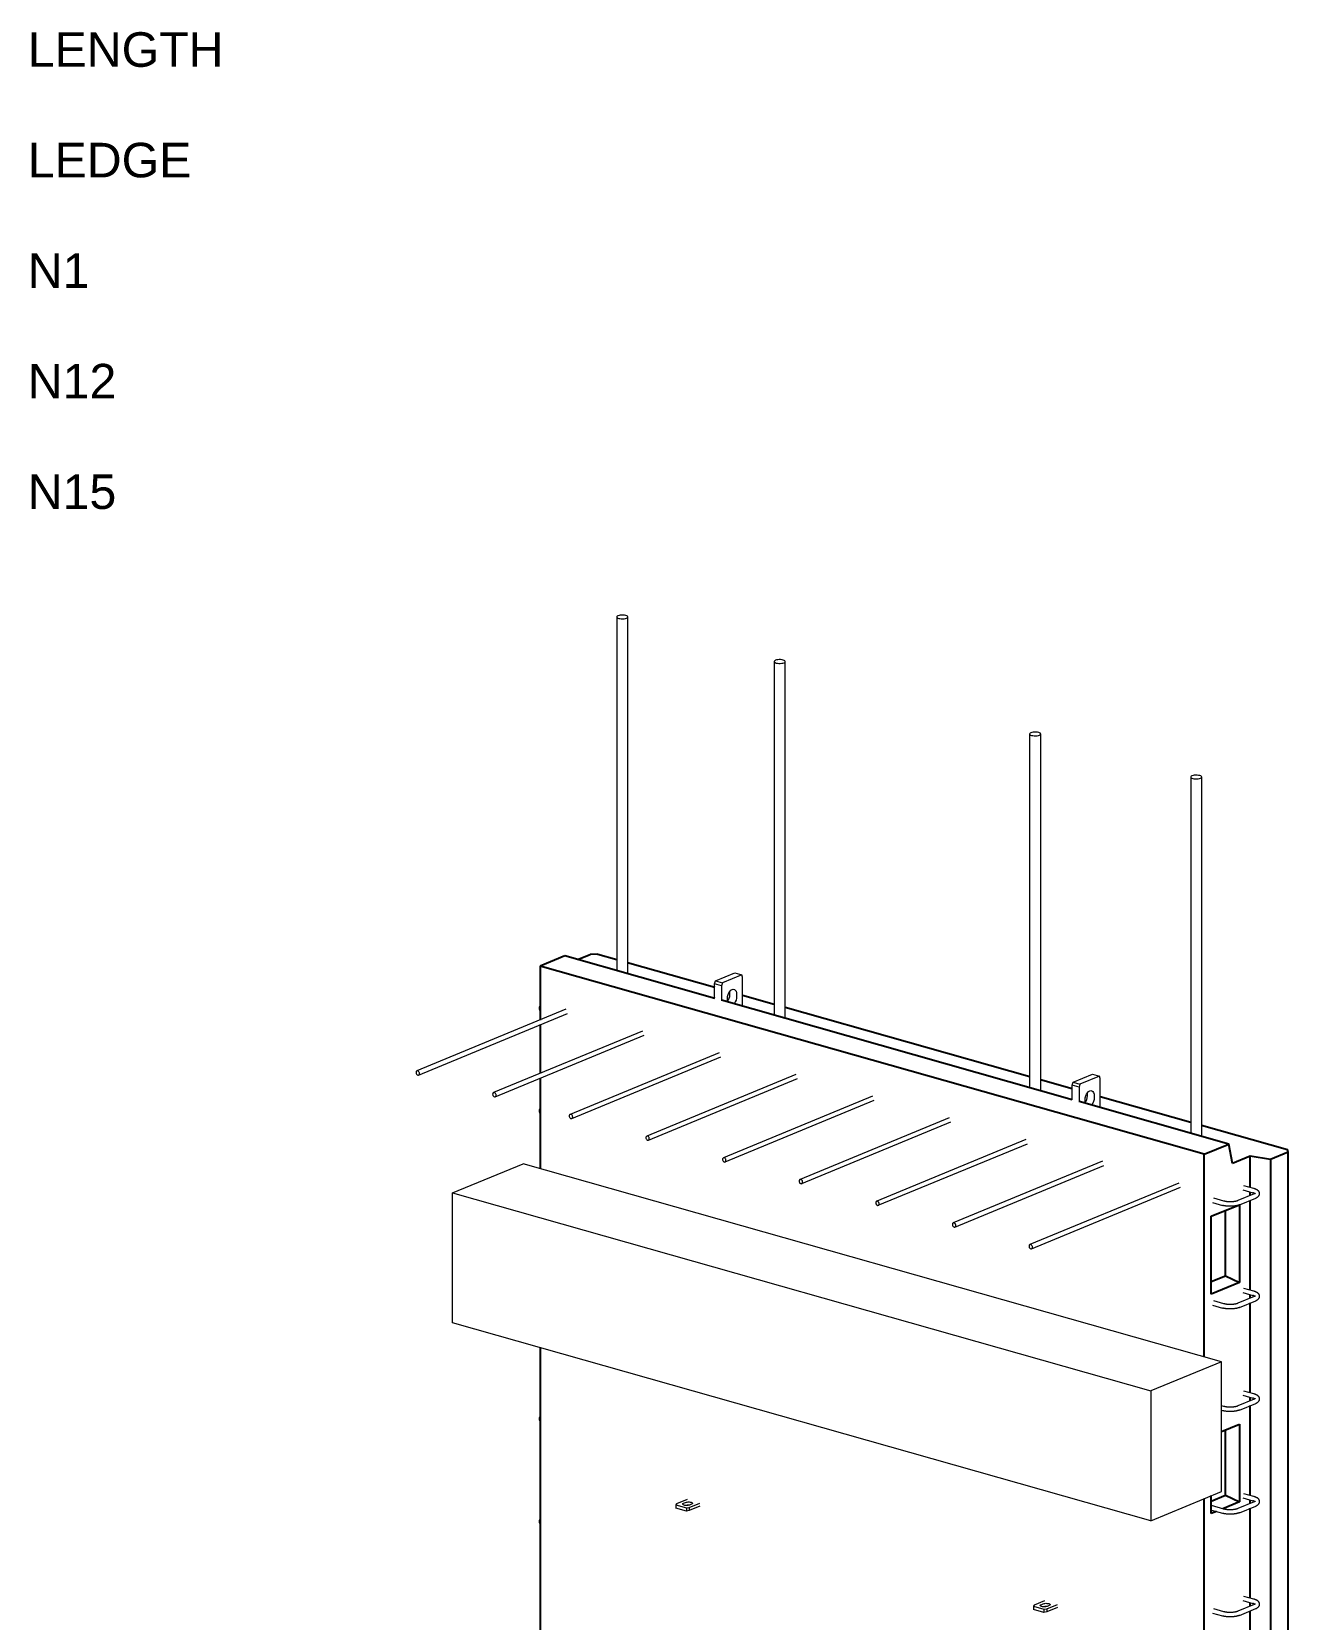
# Model space of a CAD drawing. Header units: millimetres. Extents: x -8857 to 4375, y 1067 to 18539.
# Drawn here: x -2409 to -135, y 11276 to 14148 of the extents above; entities that cross this region are included whole.
import ezdxf

# ---------------------------------------------------------------- set-up
doc = ezdxf.new("R2010")
doc.units = ezdxf.units.MM
for name, color, linetype, lineweight in [('A-GENM', 13, 'Continuous', 18), ('A-WALL', 113, 'Continuous', 25), ('G-ANNO-TEXT', 231, 'Continuous', 9), ('S-BEAM', 12, 'Continuous', 18), ('S-RBAR', 171, 'Continuous', 18)]:
    doc.layers.add(name, color=color, linetype=linetype, lineweight=lineweight)
doc.styles.add('Arial', font='arial.ttf', dxfattribs={"height": 62.5})

# ---------------------------------------------------------------- blocks, each defined once
blk = doc.blocks.new('Rebar Bar - Part 3166313199-431004-3D Ortho')
at = {"layer": 'S-RBAR'}
for p, q in [((3091.7, 12052.6), (3109.9, 12047.5)), ((3112, 12055.2), (3093.9, 12060.3))]:
    blk.add_line(p, q, dxfattribs=at)
blk = doc.blocks.new('Rebar Bar - Part 2227165887-431004-3D Ortho')
at = {"layer": 'S-RBAR'}
for points in [[(3114.3, 12045.4, 0), (3114.3, 12045.4, 0), (3114.2, 12045.5, 0), (3114.1, 12045.6, 0), (3113.9, 12045.8, 0), (3113.7, 12045.9, 0), (3113.5, 12046, 0), (3113.2, 12046.2, 0), (3112.9, 12046.4, 0), (3112.6, 12046.5, 0), (3112.2, 12046.7, 0), (3111.8, 12046.9, 0), (3111.3, 12047, 0), (3110.9, 12047.2, 0), (3110.4, 12047.3, 0), (3109.9, 12047.5, 0)], [(3115.1, 12038, 0), (3115.7, 12038.3, 0), (3116.3, 12038.5, 0), (3116.9, 12038.8, 0), (3117.4, 12039.1, 0), (3118, 12039.5, 0), (3118.5, 12039.8, 0), (3119, 12040.2, 0), (3119.5, 12040.6, 0), (3119.9, 12041, 0), (3120.4, 12041.5, 0), (3120.8, 12042, 0), (3121.1, 12042.5, 0), (3121.5, 12043.1, 0), (3121.8, 12043.7, 0), (3122, 12044.4, 0), (3122.1, 12045.1, 0), (3122.2, 12045.9, 0), (3122.2, 12046.6, 0), (3122.1, 12047.3, 0), (3121.9, 12048, 0), (3121.6, 12048.7, 0), (3121.3, 12049.3, 0), (3121, 12049.9, 0), (3120.6, 12050.4, 0), (3120.2, 12050.9, 0), (3119.7, 12051.3, 0), (3119.3, 12051.7, 0), (3118.8, 12052.1, 0), (3118.3, 12052.5, 0), (3117.8, 12052.8, 0), (3117.2, 12053.1, 0), (3116.7, 12053.4, 0), (3116.1, 12053.7, 0), (3115.5, 12054, 0), (3114.9, 12054.2, 0), (3114.2, 12054.5, 0), (3113.6, 12054.7, 0), (3112.9, 12054.9, 0), (3112.2, 12055.1, 0), (3112, 12055.2, 0)], [(3114.4, 12046.8, 0), (3114.3, 12046.8, 0), (3114.3, 12046.7, 0), (3114.2, 12046.6, 0), (3114.1, 12046.5, 0), (3113.9, 12046.4, 0), (3113.7, 12046.2, 0), (3113.5, 12046.1, 0), (3113.2, 12045.9, 0), (3112.9, 12045.8, 0), (3112.6, 12045.6, 0), (3112.2, 12045.4, 0), (3112.1, 12045.4, 0)]]:
    blk.add_polyline3d(points, dxfattribs=at)
blk = doc.blocks.new('Rebar Bar - Part 981547073-431004-3D Ortho')
at = {"layer": 'S-RBAR'}
for p, q in [((3112.1, 12045.4), (3082.7, 12033.3)), ((3085.8, 12025.9), (3115.1, 12038))]:
    blk.add_line(p, q, dxfattribs=at)
blk = doc.blocks.new('Rebar Bar - Part 2227165887-V1-3D Ortho')
at = {"layer": 'S-RBAR'}
for points in [[(3085.8, 12025.9, 0), (3085.2, 12025.6, 0), (3084.5, 12025.4, 0), (3083.9, 12025.2, 0), (3083.2, 12025, 0), (3082.5, 12024.8, 0), (3081.8, 12024.6, 0), (3081.1, 12024.4, 0), (3080.3, 12024.2, 0), (3079.6, 12024.1, 0), (3078.8, 12023.9, 0), (3078, 12023.8, 0), (3077.2, 12023.7, 0), (3076.4, 12023.6, 0), (3075.6, 12023.5, 0), (3074.8, 12023.4, 0), (3073.9, 12023.3, 0), (3073.1, 12023.2, 0), (3072.3, 12023.2, 0), (3071.4, 12023.1, 0), (3070.6, 12023.1, 0), (3069.7, 12023.1, 0), (3068.8, 12023.1, 0), (3068, 12023.1, 0), (3067.1, 12023.1, 0), (3066.3, 12023.1, 0), (3065.4, 12023.2, 0), (3064.6, 12023.2, 0), (3063.8, 12023.3, 0), (3062.9, 12023.4, 0), (3062.1, 12023.5, 0), (3061.3, 12023.6, 0), (3060.5, 12023.7, 0), (3059.7, 12023.8, 0), (3058.9, 12023.9, 0), (3058.1, 12024.1, 0), (3057.4, 12024.2, 0), (3056.6, 12024.4, 0), (3055.9, 12024.6, 0), (3055.2, 12024.8, 0), (3055, 12024.8, 0)], [(3082.7, 12033.3, 0), (3082.3, 12033.1, 0), (3081.9, 12032.9, 0), (3081.4, 12032.8, 0), (3080.9, 12032.6, 0), (3080.4, 12032.5, 0), (3079.8, 12032.3, 0), (3079.2, 12032.2, 0), (3078.6, 12032, 0), (3078, 12031.9, 0), (3077.4, 12031.8, 0), (3076.7, 12031.7, 0), (3076.1, 12031.6, 0), (3075.4, 12031.5, 0), (3074.7, 12031.4, 0), (3074, 12031.3, 0), (3073.3, 12031.3, 0), (3072.5, 12031.2, 0), (3071.8, 12031.2, 0), (3071.1, 12031.1, 0), (3070.3, 12031.1, 0), (3069.6, 12031.1, 0), (3068.8, 12031.1, 0), (3068.1, 12031.1, 0), (3067.4, 12031.1, 0), (3066.6, 12031.1, 0), (3065.9, 12031.2, 0), (3065.2, 12031.2, 0), (3064.4, 12031.3, 0), (3063.7, 12031.3, 0), (3063, 12031.4, 0), (3062.3, 12031.5, 0), (3061.6, 12031.6, 0), (3061, 12031.7, 0), (3060.3, 12031.8, 0), (3059.7, 12031.9, 0), (3059.1, 12032.1, 0), (3058.5, 12032.2, 0), (3057.9, 12032.3, 0), (3057.3, 12032.5, 0), (3057.2, 12032.5, 0)]]:
    blk.add_polyline3d(points, dxfattribs=at)
blk = doc.blocks.new('Rebar Bar - Part 3131074535-431004-3D Ortho')
at = {"layer": 'S-RBAR'}
for p, q in [((3057.2, 12032.5), (3039.1, 12037.7)), ((3036.9, 12030), (3055, 12024.8))]:
    blk.add_line(p, q, dxfattribs=at)
blk = doc.blocks.new('Rebar Bar - Part 3131074535-V2-3D Ortho')
at = {"layer": 'S-RBAR'}
for p, q in [((3057.2, 11661.1), (3053, 11662.3)), ((3053, 11654), (3055, 11653.4))]:
    blk.add_line(p, q, dxfattribs=at)
blk = doc.blocks.new('Rebar Bar - Part 3131074535-V3-3D Ortho')
at = {"layer": 'S-RBAR'}
for p, q in [((3057.2, 11475.3), (3034.9, 11481.7)), ((3034.9, 11473.4), (3055, 11467.6))]:
    blk.add_line(p, q, dxfattribs=at)
blk = doc.blocks.new('Rebar Bar - Part 2227165887-V6-3D Ortho')
at = {"layer": 'S-RBAR'}
blk.add_polyline3d([(1820.3, 12386, 0), (1819.9, 12385.5, 0), (1819.5, 12385, 0), (1819.2, 12384.4, 0), (1818.9, 12383.8, 0), (1818.7, 12383.1, 0), (1818.5, 12382.4, 0), (1818.4, 12381.6, 0), (1818.5, 12380.9, 0), (1818.6, 12380.2, 0), (1818.7, 12379.5, 0), (1819, 12378.8, 0), (1819.3, 12378.2, 0), (1819.7, 12377.6, 0), (1820, 12377.1, 0)], dxfattribs=at)
blk = doc.blocks.new('RR spread anchor face based - RR-SA-7_5-260-1726841-3D Ortho')
at = {"layer": 'A-GENM'}
for p, q in [((2137.7, 12430.8), (2172.8, 12445.3)), ((2185.1, 12441.8), (2150.1, 12427.3)), ((2172.8, 12445.3), (2185.1, 12441.8)), ((2186.7, 12437.8), (2185.1, 12441.8)), ((2186.7, 12385), (2186.7, 12437.8)), ((2136.1, 12425.4), (2137.7, 12430.8)), ((2136.1, 12399.3), (2136.1, 12425.4)), ((2148.5, 12422), (2136.1, 12425.4)), ((2137.7, 12430.8), (2150.1, 12427.3)), ((2150.1, 12427.3), (2148.5, 12422)), ((2148.5, 12422), (2148.5, 12395.8)), ((2163.6, 12410), (2163.4, 12411.9)), ((2163.6, 12406.3), (2163.6, 12410)), ((2159.3, 12395.9), (2159.3, 12399.7)), ((2159.6, 12392.9), (2159.3, 12395.9)), ((2175.9, 12406.5), (2175.9, 12402.8))]:
    blk.add_line(p, q, dxfattribs=at)
for points in [[(2159.3, 12399.7, 0), (2159.6, 12402.9, 0), (2160.4, 12406.2, 0), (2161.7, 12409.3, 0), (2163.4, 12412, 0), (2165.4, 12414, 0), (2167.6, 12415.3, 0), (2169.7, 12415.8, 0), (2171.7, 12415.4, 0), (2173.5, 12414.2, 0), (2174.8, 12412.2, 0), (2175.6, 12409.6, 0), (2175.9, 12406.5, 0)], [(2159.5, 12394, 0), (2161.1, 12396.6, 0), (2162.4, 12399.7, 0), (2163.3, 12403, 0), (2163.6, 12406.3, 0)], [(2175.9, 12402.8, 0), (2175.6, 12399.5, 0), (2174.8, 12396.2, 0), (2173.5, 12393.1, 0), (2171.7, 12390.5, 0), (2170.8, 12389.4, 0)]]:
    blk.add_polyline3d(points, dxfattribs=at)
blk = doc.blocks.new('RR spread anchor face based - RR-SA-1_4-160-1726851-3D Ortho')
at = {"layer": 'A-GENM'}
for p, q in [((2086.5, 11492.7), (2066.9, 11484.6)), ((2066.9, 11484.6), (2065.7, 11482.8)), ((2065.7, 11482.8), (2084.9, 11477.3)), ((2065.7, 11482.8), (2065.7, 11477.1)), ((2084.9, 11471.7), (2065.7, 11477.1)), ((2079.8, 11485.7), (2083.6, 11487.3)), ((2084.9, 11477.3), (2090.1, 11478.1)), ((2084.9, 11477.3), (2084.9, 11471.7)), ((2090.1, 11472.5), (2084.9, 11471.7)), ((2090.1, 11478.1), (2109.2, 11486)), ((2109.2, 11480.4), (2090.1, 11472.5)), ((2090.1, 11478.1), (2090.1, 11472.5)), ((2094.4, 11484.2), (2090.6, 11482.6))]:
    blk.add_line(p, q, dxfattribs=at)
for points in [[(2090.6, 11482.6, 0), (2089.3, 11482.2, 0), (2087.6, 11481.9, 0), (2085.9, 11481.8, 0), (2084, 11481.8, 0), (2082.3, 11482, 0), (2080.7, 11482.3, 0), (2079.5, 11482.8, 0), (2078.6, 11483.3, 0), (2078.2, 11483.9, 0), (2078.3, 11484.5, 0), (2078.8, 11485.1, 0), (2079.8, 11485.7, 0)], [(2083.6, 11487.3, 0), (2085, 11487.7, 0), (2086.6, 11488, 0), (2088.4, 11488.1, 0), (2090.2, 11488.1, 0), (2091.9, 11487.9, 0), (2093.5, 11487.6, 0), (2094.7, 11487.1, 0), (2095.6, 11486.6, 0), (2096, 11485.9, 0), (2095.9, 11485.3, 0), (2095.4, 11484.7, 0), (2094.4, 11484.2, 0)], [(2090.1, 11482.5, 0), (2088.4, 11482.5, 0), (2086.6, 11482.3, 0), (2085, 11482, 0), (2084, 11481.8, 0)]]:
    blk.add_polyline3d(points, dxfattribs=at)
blk = doc.blocks.new('RR spread anchor face based - RR-SA-1_4-160-V10-3D Ortho')
at = {"layer": 'A-GENM'}
for p, q in [((2714.1, 11301.3), (2712.8, 11299.4)), ((2712.8, 11299.4), (2732, 11294)), ((2712.8, 11299.4), (2712.8, 11293.8)), ((2732, 11288.3), (2712.8, 11293.8)), ((2733.2, 11309.2), (2714.1, 11301.3)), ((2726.9, 11302.3), (2730.7, 11303.9)), ((2732, 11294), (2737.2, 11294.7)), ((2732, 11294), (2732, 11288.3)), ((2737.2, 11289.1), (2732, 11288.3)), ((2737.2, 11294.7), (2756.3, 11302.7)), ((2756.3, 11297), (2737.2, 11289.1)), ((2737.2, 11294.7), (2737.2, 11289.1)), ((2741.5, 11300.8), (2737.7, 11299.3))]:
    blk.add_line(p, q, dxfattribs=at)
for points in [[(2737.7, 11299.3, 0), (2736.4, 11298.8, 0), (2734.7, 11298.5, 0), (2733, 11298.4, 0), (2731.1, 11298.4, 0), (2729.4, 11298.6, 0), (2727.8, 11298.9, 0), (2726.6, 11299.4, 0), (2725.7, 11300, 0), (2725.3, 11300.6, 0), (2725.4, 11301.2, 0), (2725.9, 11301.8, 0), (2726.9, 11302.3, 0)], [(2730.7, 11303.9, 0), (2732.1, 11304.3, 0), (2733.7, 11304.6, 0), (2735.5, 11304.8, 0), (2737.3, 11304.7, 0), (2739, 11304.6, 0), (2740.6, 11304.2, 0), (2741.8, 11303.8, 0), (2742.7, 11303.2, 0), (2743.1, 11302.6, 0), (2743, 11302, 0), (2742.5, 11301.4, 0), (2741.5, 11300.8, 0)], [(2737.2, 11299.1, 0), (2735.5, 11299.1, 0), (2733.7, 11299, 0), (2732.1, 11298.7, 0), (2731.1, 11298.4, 0)]]:
    blk.add_polyline3d(points, dxfattribs=at)
blk = doc.blocks.new('Rebar Bar - Part 3145980499-431004-3D Ortho')
at = {"layer": 'S-RBAR'}
for p, q in [((2243.9, 13008.8), (2243.9, 12368.8)), ((2263.9, 12363.1), (2263.9, 13008.8))]:
    blk.add_line(p, q, dxfattribs=at)
for points in [[(2260.2, 13011.4, 0), (2258, 13011.9, 0), (2255.5, 13012.2, 0), (2252.9, 13012.2, 0), (2250.4, 13012, 0), (2248.1, 13011.6, 0), (2246.2, 13011, 0), (2244.8, 13010.2, 0), (2244, 13009.3, 0), (2243.9, 13008.5, 0), (2244.5, 13007.6, 0), (2245.7, 13006.8, 0), (2247.5, 13006.1, 0)], [(2247.5, 13006.1, 0), (2249.7, 13005.7, 0), (2252.2, 13005.4, 0), (2254.8, 13005.4, 0), (2257.4, 13005.6, 0), (2259.7, 13006, 0), (2261.6, 13006.6, 0), (2263, 13007.3, 0), (2263.7, 13008.2, 0), (2263.8, 13009.1, 0), (2263.2, 13010, 0), (2262, 13010.8, 0), (2260.2, 13011.4, 0)]]:
    blk.add_polyline3d(points, dxfattribs=at)
blk = doc.blocks.new('Rebar Bar - Part 3145980499-V13-3D Ortho')
at = {"layer": 'S-RBAR'}
for p, q in [((2706.1, 12877.8), (2706.1, 12237.8)), ((2726.1, 12232.4), (2726.1, 12877.8))]:
    blk.add_line(p, q, dxfattribs=at)
for points in [[(2722.5, 12880.4, 0), (2720.3, 12880.9, 0), (2717.8, 12881.2, 0), (2715.2, 12881.2, 0), (2712.6, 12881, 0), (2710.3, 12880.6, 0), (2708.4, 12880, 0), (2707, 12879.2, 0), (2706.2, 12878.4, 0), (2706.1, 12877.5, 0), (2706.7, 12876.6, 0), (2707.9, 12875.8, 0), (2709.7, 12875.2, 0)], [(2709.7, 12875.2, 0), (2711.9, 12874.7, 0), (2714.4, 12874.4, 0), (2717, 12874.4, 0), (2719.6, 12874.6, 0), (2721.9, 12875, 0), (2723.8, 12875.6, 0), (2725.2, 12876.4, 0), (2726, 12877.2, 0), (2726, 12878.1, 0), (2725.5, 12879, 0), (2724.2, 12879.8, 0), (2722.5, 12880.4, 0)]]:
    blk.add_polyline3d(points, dxfattribs=at)
blk = doc.blocks.new('Rebar Bar - Part 3643695667-431004-3D Ortho')
at = {"layer": 'S-RBAR'}
for p, q in [((2976.3, 12065.2), (2706.6, 11953.7)), ((2709.6, 11946.3), (2979.3, 12057.8))]:
    blk.add_line(p, q, dxfattribs=at)
for points in [[(2711.2, 11949.1, 0), (2711.1, 11950.1, 0), (2710.8, 11951.1, 0), (2710.3, 11952, 0), (2709.6, 11952.8, 0), (2708.9, 11953.4, 0), (2708.1, 11953.7, 0), (2707.3, 11953.8, 0), (2706.5, 11953.6, 0), (2705.9, 11953.2, 0), (2705.4, 11952.6, 0), (2705.1, 11951.8, 0), (2705, 11950.8, 0)], [(2705, 11950.8, 0), (2705.1, 11949.8, 0), (2705.4, 11948.8, 0), (2705.9, 11947.9, 0), (2706.5, 11947.1, 0), (2707.3, 11946.5, 0), (2708.1, 11946.2, 0), (2708.9, 11946.1, 0), (2709.6, 11946.3, 0), (2710.3, 11946.7, 0), (2710.8, 11947.3, 0), (2711.1, 11948.1, 0), (2711.2, 11949.1, 0)]]:
    blk.add_polyline3d(points, dxfattribs=at)
blk = doc.blocks.new('Rebar Bar - Part 259210708-431004-3D Ortho')
at = {"layer": 'S-RBAR'}
for p, q in [((2997.5, 12799.7), (2997.5, 12155.3)), ((3017.5, 12149.6), (3017.5, 12799.7))]:
    blk.add_line(p, q, dxfattribs=at)
for points in [[(3013.8, 12802.3, 0), (3011.6, 12802.8, 0), (3009.1, 12803, 0), (3006.5, 12803.1, 0), (3004, 12802.9, 0), (3001.7, 12802.5, 0), (2999.8, 12801.9, 0), (2998.4, 12801.1, 0), (2997.6, 12800.2, 0), (2997.5, 12799.3, 0), (2998.1, 12798.5, 0), (2999.3, 12797.7, 0), (3001.1, 12797, 0)], [(3001.1, 12797, 0), (3003.3, 12796.6, 0), (3005.8, 12796.3, 0), (3008.4, 12796.3, 0), (3010.9, 12796.5, 0), (3013.3, 12796.9, 0), (3015.2, 12797.5, 0), (3016.6, 12798.2, 0), (3017.3, 12799.1, 0), (3017.4, 12800, 0), (3016.8, 12800.9, 0), (3015.6, 12801.7, 0), (3013.8, 12802.3, 0)]]:
    blk.add_polyline3d(points, dxfattribs=at)
blk = doc.blocks.new('Rebar Bar - Part 259210708-V14-3D Ortho')
at = {"layer": 'S-RBAR'}
for p, q in [((1958.8, 13089.5), (1958.8, 12449.6)), ((1978.8, 12443.9), (1978.8, 13089.5))]:
    blk.add_line(p, q, dxfattribs=at)
for points in [[(1975.2, 13092.2, 0), (1973, 13092.6, 0), (1970.5, 13092.9, 0), (1967.9, 13092.9, 0), (1965.3, 13092.7, 0), (1963, 13092.3, 0), (1961.1, 13091.7, 0), (1959.7, 13090.9, 0), (1958.9, 13090.1, 0), (1958.8, 13089.2, 0), (1959.4, 13088.3, 0), (1960.6, 13087.5, 0), (1962.4, 13086.9, 0)], [(1962.4, 13086.9, 0), (1964.6, 13086.4, 0), (1967.1, 13086.1, 0), (1969.7, 13086.1, 0), (1972.3, 13086.3, 0), (1974.6, 13086.7, 0), (1976.5, 13087.3, 0), (1977.9, 13088.1, 0), (1978.7, 13089, 0), (1978.8, 13089.8, 0), (1978.2, 13090.7, 0), (1977, 13091.5, 0), (1975.2, 13092.2, 0)]]:
    blk.add_polyline3d(points, dxfattribs=at)

msp = doc.modelspace()

# ---------------------------------------------------------------- linework, layer by layer
at = {"layer": 'A-WALL'}
for p, q in [((-1444.07837, 12476.13474), (-1488.74923, 12457.65823)), ((-1172.94896, 12399.31294), (-1444.07837, 12476.13474)), ((-1420.96812, 12469.58668), (-1398.42045, 12478.91272)), ((-1384.33713, 12479.36731), (-1398.42045, 12478.91272)), ((-1384.33713, 12479.36731), (-1350.24239, 12469.70691)), ((-1488.74923, 12457.65823), (-1488.74923, 12360.10108)), ((-286.98232, 12117.14963), (-1488.74923, 12457.65823)), ((-1330.48855, 12464.10986), (-1172.94896, 12419.4726)), ((-525.8437, 12215.96216), (-1160.62315, 12395.82054)), ((-1122.36684, 12405.14066), (-1065.17013, 12388.93455)), ((-1045.35472, 12383.32005), (-602.95209, 12257.9697)), ((-1488.74923, 12351.73885), (-1488.74923, 12263.56685)), ((-1488.74923, 12254.94291), (-1488.74923, 12091.22287)), ((-583.13668, 12252.35521), (-525.8437, 12236.12181)), ((-242.31145, 12135.62614), (-513.51788, 12212.46976)), ((-475.26158, 12221.78988), (-311.57937, 12175.41217)), ((-291.82597, 12169.81524), (-136.35239, 12125.76336)), ((-286.98232, 12117.14963), (-242.31145, 12135.62614)), ((-235.9354, 12100.68026), (-242.31145, 12135.62614)), ((-135.02447, 12120.94214), (-136.35239, 12125.76336)), ((-286.98232, 11750.71427), (-286.98232, 12117.14963)), ((-204.09366, 12113.85046), (-235.9354, 12100.68026)), ((-204.09366, 12057.12228), (-204.09366, 12113.85046)), ((-166.90307, 12107.7567), (-204.09366, 12113.85046)), ((-135.02447, 12120.94214), (-166.90307, 12107.7567)), ((-166.90307, 12107.7567), (-166.90307, 3599.87932)), ((-135.02447, 8381.78935), (-135.02447, 12120.94214)), ((-204.09366, 12042.44049), (-204.09366, 12048.89175)), ((-274.23022, 12004.97686), (-224.98983, 12025.34339)), ((-248.85695, 11897.35341), (-248.85695, 12015.4716)), ((-223.22181, 12025.92019), (-223.22181, 11885.13799)), ((-204.09366, 11871.39906), (-204.09366, 12033.8724)), ((-274.23022, 11864.04018), (-274.23022, 12004.97686)), ((-274.23022, 11886.85866), (-248.85695, 11897.35341)), ((-248.85695, 11897.35341), (-223.22181, 11885.13799)), ((-223.22181, 11885.13799), (-274.23022, 11864.04018)), ((-204.09366, 11856.71727), (-204.09366, 11863.16853)), ((-204.09366, 11685.67584), (-204.09366, 11848.14918)), ((-1488.74923, 11767.42575), (-1488.74923, 3912.19774)), ((-204.09366, 11670.99405), (-204.09366, 11677.44531)), ((-204.09366, 11499.95262), (-204.09366, 11662.42596)), ((-256.12093, 11615.49548), (-223.22181, 11629.10302)), ((-248.85695, 11500.38177), (-248.85695, 11618.49996)), ((-223.22181, 11629.10302), (-223.22181, 11488.16635)), ((-286.98232, 3571.68915), (-286.98232, 11494.2845)), ((-274.23022, 11489.88702), (-248.85695, 11500.38177)), ((-274.23022, 11467.06854), (-274.23022, 11499.55895)), ((-248.85695, 11500.38177), (-223.22181, 11488.16635)), ((-204.09366, 11485.27083), (-204.09366, 11491.72209)), ((-265.17126, 11470.81545), (-274.23022, 11467.06854)), ((-223.22181, 11488.16635), (-253.36838, 11475.6973)), ((-204.09366, 11314.2294), (-204.09366, 11476.70274)), ((-204.09366, 11299.54761), (-204.09366, 11305.99887)), ((-204.09366, 11256.86679), (-204.09366, 11290.97952))]:
    msp.add_line(p, q, dxfattribs=at)
at = {"layer": 'S-BEAM'}
for p, q in [((-1647.18082, 12047.21021), (-1519.65981, 12099.95473)), ((-256.12093, 11741.94367), (-1519.65981, 12099.95473)), ((-1647.18082, 11812.31575), (-1647.18082, 12047.21021)), ((-1647.18082, 12047.21021), (-383.64195, 11689.19915)), ((-383.64195, 11454.30469), (-1647.18082, 11812.31575)), ((-256.12093, 11741.94367), (-383.64195, 11689.19915)), ((-256.12093, 11507.04921), (-256.12093, 11741.94367)), ((-383.64195, 11689.19915), (-383.64195, 11454.30469)), ((-383.64195, 11454.30469), (-256.12093, 11507.04921))]:
    msp.add_line(p, q, dxfattribs=at)

# ---------------------------------------------------------------- block references
at = {"layer": 'A-GENM'}
for name, p in [('RR spread anchor face based - RR-SA-7_5-260-1726841-3D Ortho', (-3309.08678, 0)), ('RR spread anchor face based - RR-SA-7_5-260-1726841-3D Ortho', (-2661.98152, -183.35078)), ('RR spread anchor face based - RR-SA-1_4-160-1726851-3D Ortho', (-3309.08678, 0)), ('RR spread anchor face based - RR-SA-1_4-160-V10-3D Ortho', (-3309.08678, 0))]:
    msp.add_blockref(name, p, dxfattribs=at)
at = {"layer": 'S-RBAR'}
for name, p in [('Rebar Bar - Part 259210708-V14-3D Ortho', (-3309.08678, 0)), ('Rebar Bar - Part 3145980499-431004-3D Ortho', (-3309.08678, 0)), ('Rebar Bar - Part 3145980499-V13-3D Ortho', (-3309.08678, 0)), ('Rebar Bar - Part 259210708-431004-3D Ortho', (-3309.08678, 0)), ('Rebar Bar - Part 2227165887-V6-3D Ortho', (-3309.08678, 0)), ('Rebar Bar - Part 3643695667-431004-3D Ortho', (-4418.41009, 314.31562)), ('Rebar Bar - Part 3643695667-431004-3D Ortho', (-4279.74468, 275.02617)), ('Rebar Bar - Part 3643695667-431004-3D Ortho', (-4141.07926, 235.73672)), ('Rebar Bar - Part 3643695667-431004-3D Ortho', (-4002.41385, 196.44727)), ('Rebar Bar - Part 3643695667-431004-3D Ortho', (-3863.74844, 157.15781)), ('Rebar Bar - Part 2227165887-V6-3D Ortho', (-3309.08678, -185.72322)), ('Rebar Bar - Part 3643695667-431004-3D Ortho', (-3725.08302, 117.86836)), ('Rebar Bar - Part 3643695667-431004-3D Ortho', (-3586.41761, 78.57891)), ('Rebar Bar - Part 3643695667-431004-3D Ortho', (-3447.7522, 39.28945)), ('Rebar Bar - Part 3643695667-431004-3D Ortho', (-3309.08678, 0)), ('Rebar Bar - Part 3131074535-431004-3D Ortho', (-3309.08678, 0)), ('Rebar Bar - Part 981547073-431004-3D Ortho', (-3309.08678, 0)), ('Rebar Bar - Part 3166313199-431004-3D Ortho', (-3309.08678, 0)), ('Rebar Bar - Part 2227165887-431004-3D Ortho', (-3309.08678, 0)), ('Rebar Bar - Part 2227165887-V1-3D Ortho', (-3309.08678, 0)), ('Rebar Bar - Part 3166313199-431004-3D Ortho', (-3309.08678, -185.72322)), ('Rebar Bar - Part 2227165887-431004-3D Ortho', (-3309.08678, -185.72322)), ('Rebar Bar - Part 3131074535-431004-3D Ortho', (-3309.08678, -185.72322)), ('Rebar Bar - Part 2227165887-V1-3D Ortho', (-3309.08678, -185.72322)), ('Rebar Bar - Part 981547073-431004-3D Ortho', (-3309.08678, -185.72322)), ('Rebar Bar - Part 3131074535-V2-3D Ortho', (-3309.08678, 0)), ('Rebar Bar - Part 2227165887-V1-3D Ortho', (-3309.08678, -371.44644)), ('Rebar Bar - Part 981547073-431004-3D Ortho', (-3309.08678, -371.44644)), ('Rebar Bar - Part 3166313199-431004-3D Ortho', (-3309.08678, -371.44644)), ('Rebar Bar - Part 2227165887-431004-3D Ortho', (-3309.08678, -371.44644)), ('Rebar Bar - Part 2227165887-V6-3D Ortho', (-3309.08678, -742.89288)), ('Rebar Bar - Part 3166313199-431004-3D Ortho', (-3309.08678, -557.16966)), ('Rebar Bar - Part 2227165887-431004-3D Ortho', (-3309.08678, -557.16966)), ('Rebar Bar - Part 3131074535-V3-3D Ortho', (-3309.08678, 0)), ('Rebar Bar - Part 2227165887-V1-3D Ortho', (-3309.08678, -557.16966)), ('Rebar Bar - Part 981547073-431004-3D Ortho', (-3309.08678, -557.16966)), ('Rebar Bar - Part 2227165887-V6-3D Ortho', (-3309.08678, -928.6161)), ('Rebar Bar - Part 3166313199-431004-3D Ortho', (-3309.08678, -742.89288)), ('Rebar Bar - Part 3131074535-431004-3D Ortho', (-3309.08678, -742.89288)), ('Rebar Bar - Part 2227165887-V1-3D Ortho', (-3309.08678, -742.89288)), ('Rebar Bar - Part 981547073-431004-3D Ortho', (-3309.08678, -742.89288)), ('Rebar Bar - Part 2227165887-431004-3D Ortho', (-3309.08678, -742.89288))]:
    msp.add_blockref(name, p, dxfattribs=at)

# ---------------------------------------------------------------- texts
at = {"layer": 'G-ANNO-TEXT', "color": 7, "char_height": 62.5, "attachment_point": 1, "style": 'Arial'}
for s, insert, width in [('LENGTH', (-2415.93627, 14147.306), 428.9028125), ('LEDGE', (-2415.93627, 13947.306), 356.7509375), ('N1', (-2415.93627, 13747.306), 134.2826563), ('N12', (-2415.93627, 13547.306), 192.405), ('N15', (-2415.93627, 13347.306), 192.405)]:
    msp.add_mtext(s, dxfattribs=dict(at, insert=insert, width=width))

doc.saveas('drawing.dxf')
